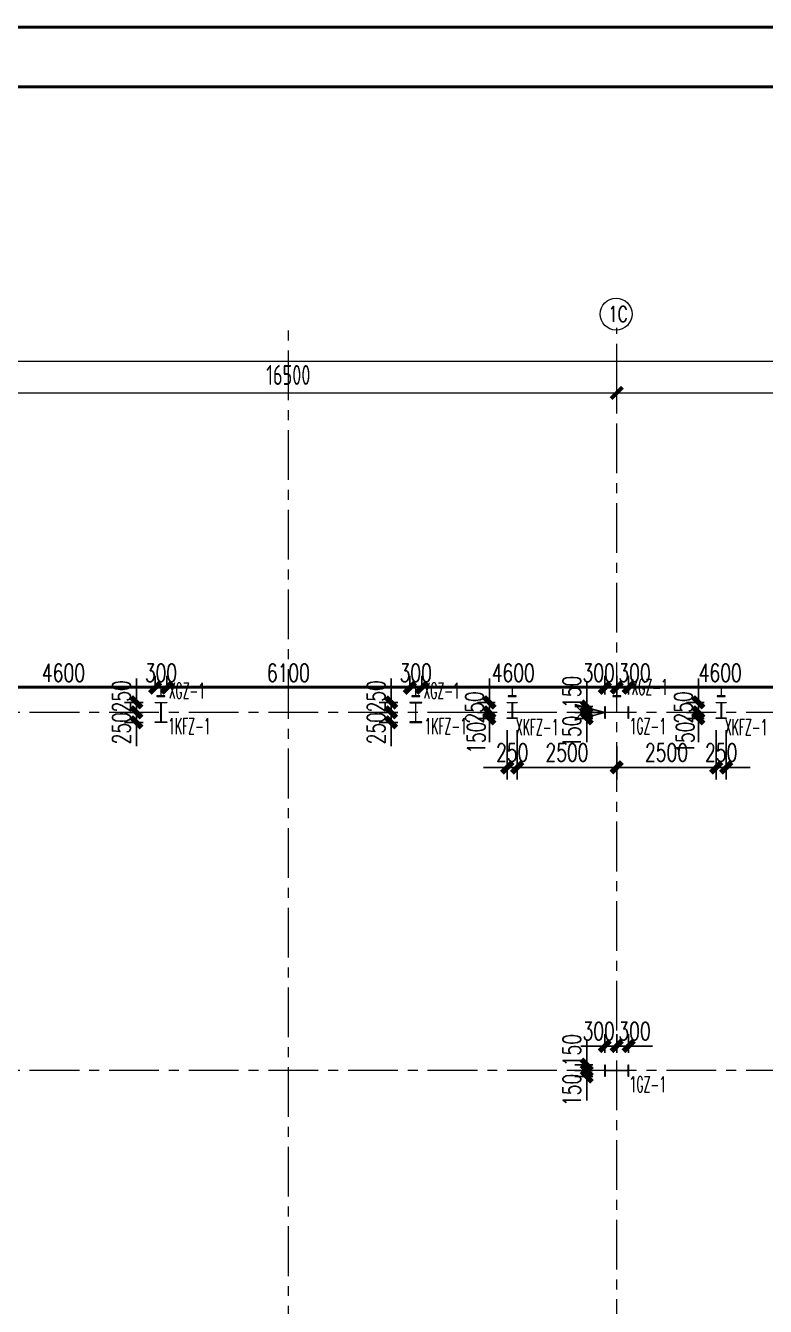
# Model space of a CAD drawing. Extents: x -1201378 to 2367219, y -619313 to 244905.
# Drawn here: x 169291 to 187877, y 212730 to 244905 of the extents above; entities that cross this region are included whole.
import ezdxf
from ezdxf.enums import TextEntityAlignment as Align

# ---------------------------------------------------------------- set-up
doc = ezdxf.new("R2010")
doc.units = 0
doc.header["$LTSCALE"] = 1000
doc.linetypes.add('CENTER', pattern=[2, 1.25, -0.25, 0.25, -0.25])
doc.linetypes.add('HIDDEN', pattern=[0.375, 0.25, -0.125])
doc.layers.get('0').update_dxf_attribs({"linetype": 'CONTINUOUS'})
doc.layers.get('Defpoints').update_dxf_attribs({"linetype": 'CONTINUOUS'})
for name, color, linetype in [('0-cxFrame', 155, 'CONTINUOUS'), ('S-CJGC', 5, 'CONTINUOUS'), ('S-DIMZ', 115, 'CONTINUOUS'), ('S-SGJ', 21, 'CONTINUOUS'), ('S-SHAPE2', 165, 'HIDDEN')]:
    doc.layers.add(name, color=color, linetype=linetype)
for name, color, linetype, lineweight in [('0-cxText', 131, 'CONTINUOUS', 25), ('S-axis', 111, 'CONTINUOUS', 0), ('S-col', 2, 'CONTINUOUS', 0), ('S-dote', 5, 'CENTER', 0)]:
    doc.layers.add(name, color=color, linetype=linetype, lineweight=lineweight)
doc.styles.add('_TCH_AXIS', font='COMPLEX', dxfattribs={"bigfont": 'GBCBIG'})
doc.styles.add('cx_tuming', font='simhei.ttf')
doc.styles.add('cx_tuqian1', font='')
doc.styles.add('SS1', font='tj-romans1.shx', dxfattribs={"width": 0.7, "bigfont": 'tj-hztxt1.shx'})
doc.styles.add('TSSD_Dimension', font='tssdeng.shx', dxfattribs={"width": 0.7, "bigfont": 'hztxt.shx'})
doc.styles.add('黑体', font='simhei.ttf', dxfattribs={"width": 0.8})
doc.styles.get('cx_tuqian1').set_extended_font_data('SimSun')
doc.dimstyles.new('S-150-ARCHI', dxfattribs={"dimscale": 150, "dimtxt": 3, "dimasz": 2, "dimexe": 2, "dimexo": 2, "dimgap": 1, "dimtad": 1, "dimdec": 0, "dimzin": 0, "dimdsep": 46, "dimtxsty": 'SS1', "dimblk1": 'TT', "dimblk2": 'TT', "dimsah": 1, "dimcen": 1, "dimclrd": 256, "dimclre": 256, "dimclrt": 256, "dimadec": 0, "dimazin": 0, "dimtfac": 1, "dimtdec": 0, "dimtix": 1, "dimtmove": 2, "dimatfit": 0, "dimldrblk": 'TT', "dimfxl": 2, "dimtolj": 1, "dimtzin": 0, "dimarcsym": 0})
doc.dimstyles.new('TSSD_200_200', dxfattribs={"dimtxt": 500, "dimasz": 200, "dimexe": 200, "dimexo": 500, "dimgap": 200, "dimtad": 1, "dimdec": 0, "dimzin": 0, "dimdsep": 46, "dimtxsty": 'TSSD_Dimension', "dimblk": 'ARCHTICK', "dimcen": 0, "dimdle": 200, "dimclrt": 7, "dimadec": 0, "dimazin": 0, "dimtfac": 1, "dimtdec": 0, "dimtix": 1, "dimtmove": 2, "dimatfit": 3, "dimfxl": 1, "dimtolj": 1, "dimtzin": 0, "dimarcsym": 0})

# ---------------------------------------------------------------- blocks, each defined once
blk = doc.blocks.new('TK22.A0 L(Dragon)')
at = {"layer": '0-cxFrame', "color": 7, "const_width": 0.5}
blk.add_lwpolyline([(0, 0), (-1486, 0), (-1486, 841), (0, 841)], close=True, dxfattribs=at)
at = {"layer": '0-cxFrame', "const_width": 0.5}
blk.add_lwpolyline([(-80, 10), (-1466, 10), (-1466, 831), (-80, 831)], close=True, dxfattribs=at)
at = {"style": '黑体', "flags": 4}
blk.add_attdef('图幅', text='', height=3.3, dxfattribs=at).set_placement((-40, 3), align=Align.RIGHT)
at = {"layer": '0-cxText', "flags": 4}
for tag, height, style, p in [('建设单位', 3.5, 'cx_tuming', (-45, 240)), ('项目名称', 3.5, 'cx_tuming', (-45, 210)), ('子项名称', 3.5, 'cx_tuming', (-45, 180)), ('工程编号', 3.3, 'cx_tuqian1', (-35, 165)), ('图名1', 3.5, 'cx_tuming', (-45, 87)), ('图名2', 3.5, 'cx_tuming', (-45, 79)), ('图名3', 3.5, 'cx_tuming', (-45, 71)), ('出图日期', 3.3, 'cx_tuqian1', (-39, 60)), ('专业', 3.3, 'cx_tuqian1', (-55, 52)), ('图号', 3.3, 'cx_tuqian1', (-55, 44)), ('版次', 3.3, 'cx_tuqian1', (-20, 44))]:
    blk.add_attdef(tag, text='', height=height, dxfattribs=dict(at, style=style)).set_placement(p, align=Align.MIDDLE)
at = {"layer": 'Defpoints', "color": 6, "flags": 4}
for tag, height, style, p in [('tufu', 3.3, '黑体', (-12, 12)), ('dwfname', 4, 'cx_tuqian1', (-80, 3))]:
    blk.add_attdef(tag, text='', height=height, dxfattribs=dict(at, style=style)).set_placement(p, align=Align.RIGHT)
blk = doc.blocks.new('_FZH')
at = {"layer": 'S-col'}
blk.add_lwpolyline([(-0.375, -0.188), (-0.375, 0.187), (-0.36, 0.187), (-0.36, 0.005), (0.36, 0.005), (0.36, 0.187), (0.375, 0.187), (0.375, -0.188), (0.36, -0.188), (0.36, -0.005), (-0.36, -0.005), (-0.36, -0.188)], close=True, dxfattribs=at)
blk = doc.blocks.new('w4234324')
at = {"layer": 'S-col', "xscale": 800.0000000000005, "yscale": 800.0000000000005, "zscale": 800.0000000000005}
for p in [(-160954, 831820), (-160954, 822820)]:
    blk.add_blockref('_FZH', p, dxfattribs=at)
blk = doc.blocks.new('_ArchTick')
at = {"color": 0, "linetype": 'ByBlock', "const_width": 0.5}
blk.add_lwpolyline([(-0.71, -0.71), (0.71, 0.71)], dxfattribs=at)
blk = doc.blocks.new('*D2999')
at = {"layer": 'Defpoints', "color": 0, "transparency": 16777216}
for p in [(-115858, 123054), (-132358, 122147), (-115858, 122147)]:
    blk.add_point(p, dxfattribs=at)
at = {"layer": 'S-axis', "color": 0, "lineweight": -2, "transparency": 16777216}
for p, q in [((-132358, 122647), (-132358, 123254)), ((-115858, 122647), (-115858, 123254)), ((-132558, 123054), (-115658, 123054))]:
    blk.add_line(p, q, dxfattribs=at)
at = {"layer": 'S-axis', "color": 0, "lineweight": -2, "transparency": 16777216, "xscale": 200, "yscale": 200, "zscale": 200, "rotation": 180}
blk.add_blockref('_ArchTick', (-132358, 123054), dxfattribs=at)
at = {"layer": 'S-axis', "color": 0, "lineweight": -2, "transparency": 16777216, "xscale": 200, "yscale": 200, "zscale": 200}
blk.add_blockref('_ArchTick', (-115858, 123054), dxfattribs=at)
at = {"layer": 'S-axis', "color": 7, "transparency": 16777216, "insert": (-124108, 123504), "char_height": 500, "attachment_point": 5, "style": 'TSSD_Dimension'}
blk.add_mtext('\\A1;16500', dxfattribs=at)
blk = doc.blocks.new('*D3000')
at = {"layer": 'Defpoints', "color": 0, "transparency": 16777216}
for p in [(-99358, 123054), (-115858, 122147), (-99358, 122147)]:
    blk.add_point(p, dxfattribs=at)
at = {"layer": 'S-axis', "color": 0, "lineweight": -2, "transparency": 16777216}
for p, q in [((-115858, 122647), (-115858, 123254)), ((-99358, 122647), (-99358, 123254)), ((-116058, 123054), (-99158, 123054))]:
    blk.add_line(p, q, dxfattribs=at)
at = {"layer": 'S-axis', "color": 0, "lineweight": -2, "transparency": 16777216, "xscale": 200, "yscale": 200, "zscale": 200, "rotation": 180}
blk.add_blockref('_ArchTick', (-115858, 123054), dxfattribs=at)
at = {"layer": 'S-axis', "color": 0, "lineweight": -2, "transparency": 16777216, "xscale": 200, "yscale": 200, "zscale": 200}
blk.add_blockref('_ArchTick', (-99358, 123054), dxfattribs=at)
at = {"layer": 'S-axis', "color": 7, "transparency": 16777216, "insert": (-107608, 123504), "char_height": 500, "attachment_point": 5, "style": 'TSSD_Dimension'}
blk.add_mtext('\\A1;16500', dxfattribs=at)
blk = doc.blocks.new('*D3019')
at = {"layer": 'Defpoints', "color": 0, "transparency": 16777216}
for p in [(-82958, 123854), (-209458, 122247), (-82958, 122247)]:
    blk.add_point(p, dxfattribs=at)
at = {"layer": 'S-axis', "color": 0, "lineweight": -2, "transparency": 16777216}
for p, q in [((-209458, 122747), (-209458, 124054)), ((-82958, 122747), (-82958, 124054)), ((-209658, 123854), (-82758, 123854))]:
    blk.add_line(p, q, dxfattribs=at)
at = {"layer": 'S-axis', "color": 0, "lineweight": -2, "transparency": 16777216, "xscale": 200, "yscale": 200, "zscale": 200, "rotation": 180}
blk.add_blockref('_ArchTick', (-209458, 123854), dxfattribs=at)
at = {"layer": 'S-axis', "color": 0, "lineweight": -2, "transparency": 16777216, "xscale": 200, "yscale": 200, "zscale": 200}
blk.add_blockref('_ArchTick', (-82958, 123854), dxfattribs=at)
at = {"layer": 'S-axis', "color": 7, "transparency": 16777216, "insert": (-146208, 124304), "char_height": 500, "attachment_point": 5, "style": 'TSSD_Dimension'}
blk.add_mtext('\\A1;126500', dxfattribs=at)
blk = doc.blocks.new('TT')
blk.add_line((-0.97, 0), (0.97, 0))
at = {"const_width": 0.45}
blk.add_lwpolyline([(-0.44, -0.44), (0.44, 0.44)], dxfattribs=at)
blk = doc.blocks.new('*D4831')
at = {"layer": 'Defpoints', "color": 0, "transparency": 16777216}
for p in [(183390, 218652), (183842, 218652), (183842, 218502)]:
    blk.add_point(p, dxfattribs=at)
at = {"layer": 'S-DIMZ', "lineweight": -2, "transparency": 16777216}
for p, q in [((183390, 218952), (183390, 219252)), ((183542, 218652), (183090, 218652)), ((183542, 218502), (183090, 218502)), ((183390, 218502), (183390, 218652)), ((183390, 218202), (183390, 217902))]:
    blk.add_line(p, q, dxfattribs=at)
at = {"layer": 'S-DIMZ', "lineweight": -2, "transparency": 16777216, "xscale": 300, "yscale": 300, "zscale": 300}
for p, rotation in [((183390, 218652), 270), ((183390, 218502), 90)]:
    blk.add_blockref('TT', p, dxfattribs=dict(at, rotation=rotation))
at = {"layer": 'S-DIMZ', "transparency": 16777216, "insert": (183015, 218168), "char_height": 450, "attachment_point": 5, "rotation": 90, "style": 'SS1'}
blk.add_mtext('\\A1;150', dxfattribs=at)
blk = doc.blocks.new('*D4832')
at = {"layer": 'Defpoints', "color": 0, "transparency": 16777216}
for p in [(183390, 218802), (183842, 218802), (183842, 218652)]:
    blk.add_point(p, dxfattribs=at)
at = {"layer": 'S-DIMZ', "lineweight": -2, "transparency": 16777216}
for p, q in [((183390, 219102), (183390, 219402)), ((183542, 218802), (183090, 218802)), ((183390, 218652), (183390, 218802)), ((183542, 218652), (183090, 218652)), ((183390, 218352), (183390, 218052))]:
    blk.add_line(p, q, dxfattribs=at)
at = {"layer": 'S-DIMZ', "lineweight": -2, "transparency": 16777216, "xscale": 300, "yscale": 300, "zscale": 300}
for p, rotation in [((183390, 218802), 270), ((183390, 218652), 90)]:
    blk.add_blockref('TT', p, dxfattribs=dict(at, rotation=rotation))
at = {"layer": 'S-DIMZ', "transparency": 16777216, "insert": (183015, 219167), "char_height": 450, "attachment_point": 5, "rotation": 90, "style": 'SS1'}
blk.add_mtext('\\A1;150', dxfattribs=at)
blk = doc.blocks.new('*D4833')
at = {"layer": 'Defpoints', "color": 0, "transparency": 16777216}
for p in [(184142, 219270), (183842, 218802), (184142, 218802)]:
    blk.add_point(p, dxfattribs=at)
at = {"layer": 'S-DIMZ', "lineweight": -2, "transparency": 16777216}
for p, q in [((183842, 219102), (183842, 219570)), ((184142, 219102), (184142, 219570)), ((183542, 219270), (183242, 219270)), ((183842, 219270), (184142, 219270)), ((184442, 219270), (184742, 219270))]:
    blk.add_line(p, q, dxfattribs=at)
at = {"layer": 'S-DIMZ', "lineweight": -2, "transparency": 16777216, "xscale": 300, "yscale": 300, "zscale": 300}
blk.add_blockref('TT', (183842, 219270), dxfattribs=at)
at = {"layer": 'S-DIMZ', "lineweight": -2, "transparency": 16777216, "xscale": 300, "yscale": 300, "zscale": 300, "rotation": 180}
blk.add_blockref('TT', (184142, 219270), dxfattribs=at)
at = {"layer": 'S-DIMZ', "transparency": 16777216, "insert": (183689, 219645), "char_height": 450, "attachment_point": 5, "style": 'SS1'}
blk.add_mtext('\\A1;300', dxfattribs=at)
blk = doc.blocks.new('*D4834')
at = {"layer": 'Defpoints', "color": 0, "transparency": 16777216}
for p in [(184442, 219270), (184142, 218802), (184442, 218802)]:
    blk.add_point(p, dxfattribs=at)
at = {"layer": 'S-DIMZ', "lineweight": -2, "transparency": 16777216}
for p, q in [((184142, 219102), (184142, 219570)), ((184442, 219102), (184442, 219570)), ((183842, 219270), (183542, 219270)), ((184142, 219270), (184442, 219270)), ((184742, 219270), (185042, 219270))]:
    blk.add_line(p, q, dxfattribs=at)
at = {"layer": 'S-DIMZ', "lineweight": -2, "transparency": 16777216, "xscale": 300, "yscale": 300, "zscale": 300}
blk.add_blockref('TT', (184142, 219270), dxfattribs=at)
at = {"layer": 'S-DIMZ', "lineweight": -2, "transparency": 16777216, "xscale": 300, "yscale": 300, "zscale": 300, "rotation": 180}
blk.add_blockref('TT', (184442, 219270), dxfattribs=at)
at = {"layer": 'S-DIMZ', "transparency": 16777216, "insert": (184589, 219645), "char_height": 450, "attachment_point": 5, "style": 'SS1'}
blk.add_mtext('\\A1;300', dxfattribs=at)
blk = doc.blocks.new('*D4838')
at = {"layer": 'Defpoints', "color": 0, "transparency": 16777216}
for p in [(183390, 227652), (183842, 227652), (183842, 227502)]:
    blk.add_point(p, dxfattribs=at)
at = {"layer": 'S-DIMZ', "lineweight": -2, "transparency": 16777216}
for p, q in [((183390, 227952), (183390, 228252)), ((183542, 227652), (183090, 227652)), ((183542, 227502), (183090, 227502)), ((183390, 227502), (183390, 227652)), ((183390, 227202), (183390, 226902))]:
    blk.add_line(p, q, dxfattribs=at)
at = {"layer": 'S-DIMZ', "lineweight": -2, "transparency": 16777216, "xscale": 300, "yscale": 300, "zscale": 300}
for p, rotation in [((183390, 227652), 270), ((183390, 227502), 90)]:
    blk.add_blockref('TT', p, dxfattribs=dict(at, rotation=rotation))
at = {"layer": 'S-DIMZ', "transparency": 16777216, "insert": (183015, 227168), "char_height": 450, "attachment_point": 5, "rotation": 90, "style": 'SS1'}
blk.add_mtext('\\A1;150', dxfattribs=at)
blk = doc.blocks.new('*D4835')
at = {"layer": 'Defpoints', "color": 0, "transparency": 16777216}
for p in [(183390, 227802), (183842, 227802), (183842, 227652)]:
    blk.add_point(p, dxfattribs=at)
at = {"layer": 'S-DIMZ', "lineweight": -2, "transparency": 16777216}
for p, q in [((183390, 228102), (183390, 228402)), ((183542, 227802), (183090, 227802)), ((183390, 227652), (183390, 227802)), ((183542, 227652), (183090, 227652)), ((183390, 227352), (183390, 227052))]:
    blk.add_line(p, q, dxfattribs=at)
at = {"layer": 'S-DIMZ', "lineweight": -2, "transparency": 16777216, "xscale": 300, "yscale": 300, "zscale": 300}
for p, rotation in [((183390, 227802), 270), ((183390, 227652), 90)]:
    blk.add_blockref('TT', p, dxfattribs=dict(at, rotation=rotation))
at = {"layer": 'S-DIMZ', "transparency": 16777216, "insert": (183015, 228167), "char_height": 450, "attachment_point": 5, "rotation": 90, "style": 'SS1'}
blk.add_mtext('\\A1;150', dxfattribs=at)
blk = doc.blocks.new('*D4836')
at = {"layer": 'Defpoints', "color": 0, "transparency": 16777216}
for p in [(184142, 228270), (183842, 227802), (184142, 227802)]:
    blk.add_point(p, dxfattribs=at)
at = {"layer": 'S-DIMZ', "lineweight": -2, "transparency": 16777216}
for p, q in [((183842, 228102), (183842, 228570)), ((184142, 228102), (184142, 228570)), ((183542, 228270), (183242, 228270)), ((183842, 228270), (184142, 228270)), ((184442, 228270), (184742, 228270))]:
    blk.add_line(p, q, dxfattribs=at)
at = {"layer": 'S-DIMZ', "lineweight": -2, "transparency": 16777216, "xscale": 300, "yscale": 300, "zscale": 300}
blk.add_blockref('TT', (183842, 228270), dxfattribs=at)
at = {"layer": 'S-DIMZ', "lineweight": -2, "transparency": 16777216, "xscale": 300, "yscale": 300, "zscale": 300, "rotation": 180}
blk.add_blockref('TT', (184142, 228270), dxfattribs=at)
at = {"layer": 'S-DIMZ', "transparency": 16777216, "insert": (183689, 228645), "char_height": 450, "attachment_point": 5, "style": 'SS1'}
blk.add_mtext('\\A1;300', dxfattribs=at)
blk = doc.blocks.new('*D4837')
at = {"layer": 'Defpoints', "color": 0, "transparency": 16777216}
for p in [(184442, 228270), (184142, 227802), (184442, 227802)]:
    blk.add_point(p, dxfattribs=at)
at = {"layer": 'S-DIMZ', "lineweight": -2, "transparency": 16777216}
for p, q in [((184142, 228102), (184142, 228570)), ((184442, 228102), (184442, 228570)), ((183842, 228270), (183542, 228270)), ((184142, 228270), (184442, 228270)), ((184742, 228270), (185042, 228270))]:
    blk.add_line(p, q, dxfattribs=at)
at = {"layer": 'S-DIMZ', "lineweight": -2, "transparency": 16777216, "xscale": 300, "yscale": 300, "zscale": 300}
blk.add_blockref('TT', (184142, 228270), dxfattribs=at)
at = {"layer": 'S-DIMZ', "lineweight": -2, "transparency": 16777216, "xscale": 300, "yscale": 300, "zscale": 300, "rotation": 180}
blk.add_blockref('TT', (184442, 228270), dxfattribs=at)
at = {"layer": 'S-DIMZ', "transparency": 16777216, "insert": (184589, 228645), "char_height": 450, "attachment_point": 5, "style": 'SS1'}
blk.add_mtext('\\A1;300', dxfattribs=at)
blk = doc.blocks.new('*D5188')
at = {"layer": 'Defpoints', "color": 0, "transparency": 16777216}
for p in [(189042, 228270), (184442, 227802), (189042, 227902)]:
    blk.add_point(p, dxfattribs=at)
at = {"layer": 'S-DIMZ', "lineweight": -2, "transparency": 16777216}
for p, q in [((184442, 228102), (184442, 228570)), ((189042, 228202), (189042, 228570)), ((184742, 228270), (188742, 228270))]:
    blk.add_line(p, q, dxfattribs=at)
at = {"layer": 'S-DIMZ', "lineweight": -2, "transparency": 16777216, "xscale": 300, "yscale": 300, "zscale": 300, "rotation": 180}
blk.add_blockref('TT', (184442, 228270), dxfattribs=at)
at = {"layer": 'S-DIMZ', "lineweight": -2, "transparency": 16777216, "xscale": 300, "yscale": 300, "zscale": 300}
blk.add_blockref('TT', (189042, 228270), dxfattribs=at)
at = {"layer": 'S-DIMZ', "transparency": 16777216, "insert": (186742, 228645), "char_height": 450, "attachment_point": 5, "style": 'SS1'}
blk.add_mtext('\\A1;4600', dxfattribs=at)
blk = doc.blocks.new('*D5191')
at = {"layer": 'Defpoints', "color": 0, "transparency": 16777216}
for p in [(172542, 227902), (172073, 227652), (172542, 227652)]:
    blk.add_point(p, dxfattribs=at)
at = {"layer": 'S-DIMZ', "lineweight": -2, "transparency": 16777216}
for p, q in [((172073, 228202), (172073, 228502)), ((172242, 227902), (171773, 227902)), ((172073, 227902), (172073, 227652)), ((172242, 227652), (171773, 227652)), ((172073, 227352), (172073, 227052))]:
    blk.add_line(p, q, dxfattribs=at)
at = {"layer": 'S-DIMZ', "lineweight": -2, "transparency": 16777216, "xscale": 300, "yscale": 300, "zscale": 300}
for p, rotation in [((172073, 227902), 270), ((172073, 227652), 90)]:
    blk.add_blockref('TT', p, dxfattribs=dict(at, rotation=rotation))
at = {"layer": 'S-DIMZ', "transparency": 16777216, "insert": (171698, 228055), "char_height": 450, "attachment_point": 5, "rotation": 90, "style": 'SS1'}
blk.add_mtext('\\A1;250', dxfattribs=at)
blk = doc.blocks.new('*D5192')
at = {"layer": 'Defpoints', "color": 0, "transparency": 16777216}
for p in [(172542, 227652), (172073, 227402), (172542, 227402)]:
    blk.add_point(p, dxfattribs=at)
at = {"layer": 'S-DIMZ', "lineweight": -2, "transparency": 16777216}
for p, q in [((172073, 227952), (172073, 228252)), ((172242, 227652), (171773, 227652)), ((172073, 227652), (172073, 227402)), ((172242, 227402), (171773, 227402)), ((172073, 227102), (172073, 226802))]:
    blk.add_line(p, q, dxfattribs=at)
at = {"layer": 'S-DIMZ', "lineweight": -2, "transparency": 16777216, "xscale": 300, "yscale": 300, "zscale": 300}
for p, rotation in [((172073, 227652), 270), ((172073, 227402), 90)]:
    blk.add_blockref('TT', p, dxfattribs=dict(at, rotation=rotation))
at = {"layer": 'S-DIMZ', "transparency": 16777216, "insert": (171698, 227254), "char_height": 450, "attachment_point": 5, "rotation": 90, "style": 'SS1'}
blk.add_mtext('\\A1;250', dxfattribs=at)
blk = doc.blocks.new('*D5193')
at = {"layer": 'Defpoints', "color": 0, "transparency": 16777216}
for p in [(172842, 228270), (172542, 227902), (172842, 227902)]:
    blk.add_point(p, dxfattribs=at)
at = {"layer": 'S-DIMZ', "lineweight": -2, "transparency": 16777216}
for p, q in [((172542, 228202), (172542, 228570)), ((172842, 228202), (172842, 228570)), ((172242, 228270), (171942, 228270)), ((172542, 228270), (172842, 228270)), ((173142, 228270), (173442, 228270))]:
    blk.add_line(p, q, dxfattribs=at)
at = {"layer": 'S-DIMZ', "lineweight": -2, "transparency": 16777216, "xscale": 300, "yscale": 300, "zscale": 300}
blk.add_blockref('TT', (172542, 228270), dxfattribs=at)
at = {"layer": 'S-DIMZ', "lineweight": -2, "transparency": 16777216, "xscale": 300, "yscale": 300, "zscale": 300, "rotation": 180}
blk.add_blockref('TT', (172842, 228270), dxfattribs=at)
at = {"layer": 'S-DIMZ', "transparency": 16777216, "insert": (172692, 228645), "char_height": 450, "attachment_point": 5, "style": 'SS1'}
blk.add_mtext('\\A1;300', dxfattribs=at)
blk = doc.blocks.new('*D5194')
at = {"layer": 'Defpoints', "color": 0, "transparency": 16777216}
for p in [(178942, 227902), (178473, 227652), (178942, 227652)]:
    blk.add_point(p, dxfattribs=at)
at = {"layer": 'S-DIMZ', "lineweight": -2, "transparency": 16777216}
for p, q in [((178473, 228202), (178473, 228502)), ((178642, 227902), (178173, 227902)), ((178473, 227902), (178473, 227652)), ((178642, 227652), (178173, 227652)), ((178473, 227352), (178473, 227052))]:
    blk.add_line(p, q, dxfattribs=at)
at = {"layer": 'S-DIMZ', "lineweight": -2, "transparency": 16777216, "xscale": 300, "yscale": 300, "zscale": 300}
for p, rotation in [((178473, 227902), 270), ((178473, 227652), 90)]:
    blk.add_blockref('TT', p, dxfattribs=dict(at, rotation=rotation))
at = {"layer": 'S-DIMZ', "transparency": 16777216, "insert": (178098, 228055), "char_height": 450, "attachment_point": 5, "rotation": 90, "style": 'SS1'}
blk.add_mtext('\\A1;250', dxfattribs=at)
blk = doc.blocks.new('*D5195')
at = {"layer": 'Defpoints', "color": 0, "transparency": 16777216}
for p in [(178942, 227652), (178473, 227402), (178942, 227402)]:
    blk.add_point(p, dxfattribs=at)
at = {"layer": 'S-DIMZ', "lineweight": -2, "transparency": 16777216}
for p, q in [((178473, 227952), (178473, 228252)), ((178642, 227652), (178173, 227652)), ((178473, 227652), (178473, 227402)), ((178642, 227402), (178173, 227402)), ((178473, 227102), (178473, 226802))]:
    blk.add_line(p, q, dxfattribs=at)
at = {"layer": 'S-DIMZ', "lineweight": -2, "transparency": 16777216, "xscale": 300, "yscale": 300, "zscale": 300}
for p, rotation in [((178473, 227652), 270), ((178473, 227402), 90)]:
    blk.add_blockref('TT', p, dxfattribs=dict(at, rotation=rotation))
at = {"layer": 'S-DIMZ', "transparency": 16777216, "insert": (178098, 227254), "char_height": 450, "attachment_point": 5, "rotation": 90, "style": 'SS1'}
blk.add_mtext('\\A1;250', dxfattribs=at)
blk = doc.blocks.new('*D5196')
at = {"layer": 'Defpoints', "color": 0, "transparency": 16777216}
for p in [(179242, 228270), (178942, 227902), (179242, 227902)]:
    blk.add_point(p, dxfattribs=at)
at = {"layer": 'S-DIMZ', "lineweight": -2, "transparency": 16777216}
for p, q in [((178942, 228202), (178942, 228570)), ((179242, 228202), (179242, 228570)), ((178642, 228270), (178342, 228270)), ((178942, 228270), (179242, 228270)), ((179542, 228270), (179842, 228270))]:
    blk.add_line(p, q, dxfattribs=at)
at = {"layer": 'S-DIMZ', "lineweight": -2, "transparency": 16777216, "xscale": 300, "yscale": 300, "zscale": 300}
blk.add_blockref('TT', (178942, 228270), dxfattribs=at)
at = {"layer": 'S-DIMZ', "lineweight": -2, "transparency": 16777216, "xscale": 300, "yscale": 300, "zscale": 300, "rotation": 180}
blk.add_blockref('TT', (179242, 228270), dxfattribs=at)
at = {"layer": 'S-DIMZ', "transparency": 16777216, "insert": (179092, 228645), "char_height": 450, "attachment_point": 5, "style": 'SS1'}
blk.add_mtext('\\A1;300', dxfattribs=at)
blk = doc.blocks.new('*D5197')
at = {"layer": 'Defpoints', "color": 0, "transparency": 16777216}
for p in [(172542, 228270), (167942, 227802), (172542, 227902)]:
    blk.add_point(p, dxfattribs=at)
at = {"layer": 'S-DIMZ', "lineweight": -2, "transparency": 16777216}
for p, q in [((167942, 228102), (167942, 228570)), ((172542, 228202), (172542, 228570)), ((168242, 228270), (172242, 228270))]:
    blk.add_line(p, q, dxfattribs=at)
at = {"layer": 'S-DIMZ', "lineweight": -2, "transparency": 16777216, "xscale": 300, "yscale": 300, "zscale": 300, "rotation": 180}
blk.add_blockref('TT', (167942, 228270), dxfattribs=at)
at = {"layer": 'S-DIMZ', "lineweight": -2, "transparency": 16777216, "xscale": 300, "yscale": 300, "zscale": 300}
blk.add_blockref('TT', (172542, 228270), dxfattribs=at)
at = {"layer": 'S-DIMZ', "transparency": 16777216, "insert": (170242, 228645), "char_height": 450, "attachment_point": 5, "style": 'SS1'}
blk.add_mtext('\\A1;4600', dxfattribs=at)
blk = doc.blocks.new('*D5198')
at = {"layer": 'Defpoints', "color": 0, "transparency": 16777216}
for p in [(172842, 228270), (172842, 227902), (178942, 227902)]:
    blk.add_point(p, dxfattribs=at)
at = {"layer": 'S-DIMZ', "lineweight": -2, "transparency": 16777216}
for p, q in [((172842, 228202), (172842, 228570)), ((178942, 228202), (178942, 228570)), ((178642, 228270), (173142, 228270))]:
    blk.add_line(p, q, dxfattribs=at)
at = {"layer": 'S-DIMZ', "lineweight": -2, "transparency": 16777216, "xscale": 300, "yscale": 300, "zscale": 300, "rotation": 180}
blk.add_blockref('TT', (172842, 228270), dxfattribs=at)
at = {"layer": 'S-DIMZ', "lineweight": -2, "transparency": 16777216, "xscale": 300, "yscale": 300, "zscale": 300}
blk.add_blockref('TT', (178942, 228270), dxfattribs=at)
at = {"layer": 'S-DIMZ', "transparency": 16777216, "insert": (175892, 228645), "char_height": 450, "attachment_point": 5, "style": 'SS1'}
blk.add_mtext('\\A1;6100', dxfattribs=at)
blk = doc.blocks.new('*D5199')
at = {"layer": 'Defpoints', "color": 0, "transparency": 16777216}
for p in [(179242, 228270), (179242, 227902), (183842, 227802)]:
    blk.add_point(p, dxfattribs=at)
at = {"layer": 'S-DIMZ', "lineweight": -2, "transparency": 16777216}
for p, q in [((179242, 228202), (179242, 228570)), ((183842, 228102), (183842, 228570)), ((183542, 228270), (179542, 228270))]:
    blk.add_line(p, q, dxfattribs=at)
at = {"layer": 'S-DIMZ', "lineweight": -2, "transparency": 16777216, "xscale": 300, "yscale": 300, "zscale": 300, "rotation": 180}
blk.add_blockref('TT', (179242, 228270), dxfattribs=at)
at = {"layer": 'S-DIMZ', "lineweight": -2, "transparency": 16777216, "xscale": 300, "yscale": 300, "zscale": 300}
blk.add_blockref('TT', (183842, 228270), dxfattribs=at)
at = {"layer": 'S-DIMZ', "transparency": 16777216, "insert": (181542, 228645), "char_height": 450, "attachment_point": 5, "style": 'SS1'}
blk.add_mtext('\\A1;4600', dxfattribs=at)
blk = doc.blocks.new('S-CJGC')
at = {"layer": 'S-CJGC'}
for p, q in [((-131, -119), (0, 381)), ((131, -119), (0, 381)), ((0, 381), (0, 0)), ((0, 0), (-131, -119)), ((0, 0), (131, -119))]:
    blk.add_line(p, q, dxfattribs=at)
blk.add_solid([(131, -119), (0, 0), (0, 381)], dxfattribs=at)
blk = doc.blocks.new('*D6812')
at = {"layer": 'Defpoints', "color": 0, "transparency": 16777216}
for p in [(181391, 227902), (180943, 227652), (181391, 227652)]:
    blk.add_point(p, dxfattribs=at)
at = {"layer": 'S-DIMZ', "lineweight": -2, "transparency": 16777216}
for p, q in [((180943, 228202), (180943, 228502)), ((181091, 227902), (180643, 227902)), ((180943, 227902), (180943, 227652)), ((181091, 227652), (180643, 227652)), ((180943, 227352), (180943, 227052))]:
    blk.add_line(p, q, dxfattribs=at)
at = {"layer": 'S-DIMZ', "lineweight": -2, "transparency": 16777216, "xscale": 300, "yscale": 300, "zscale": 300}
for p, rotation in [((180943, 227902), 270), ((180943, 227652), 90)]:
    blk.add_blockref('TT', p, dxfattribs=dict(at, rotation=rotation))
at = {"layer": 'S-DIMZ', "transparency": 16777216, "insert": (180568, 227777), "char_height": 450, "attachment_point": 5, "rotation": 90, "style": 'SS1'}
blk.add_mtext('\\A1;250', dxfattribs=at)
blk = doc.blocks.new('*D6813')
at = {"layer": 'Defpoints', "color": 0, "transparency": 16777216}
for p in [(180943, 227502), (181391, 227652), (181391, 227502)]:
    blk.add_point(p, dxfattribs=at)
at = {"layer": 'S-DIMZ', "lineweight": -2, "transparency": 16777216}
for p, q in [((180943, 227952), (180943, 228252)), ((181091, 227652), (180643, 227652)), ((181091, 227502), (180643, 227502)), ((180943, 227652), (180943, 227502)), ((180943, 227202), (180943, 226902))]:
    blk.add_line(p, q, dxfattribs=at)
at = {"layer": 'S-DIMZ', "lineweight": -2, "transparency": 16777216, "xscale": 300, "yscale": 300, "zscale": 300}
for p, rotation in [((180943, 227652), 270), ((180943, 227502), 90)]:
    blk.add_blockref('TT', p, dxfattribs=dict(at, rotation=rotation))
at = {"layer": 'S-DIMZ', "transparency": 16777216, "insert": (180613, 227015), "char_height": 450, "attachment_point": 5, "rotation": 90, "style": 'SS1'}
blk.add_mtext('\\A1;150', dxfattribs=at)
blk = doc.blocks.new('*D6814')
at = {"layer": 'Defpoints', "color": 0, "transparency": 16777216}
for p in [(181391, 227502), (181641, 227502), (181641, 226270)]:
    blk.add_point(p, dxfattribs=at)
at = {"layer": 'S-DIMZ', "lineweight": -2, "transparency": 16777216}
for p, q in [((181391, 227202), (181391, 225970)), ((181641, 227202), (181641, 225970)), ((181091, 226270), (180791, 226270)), ((181391, 226270), (181641, 226270)), ((181941, 226270), (182241, 226270))]:
    blk.add_line(p, q, dxfattribs=at)
at = {"layer": 'S-DIMZ', "lineweight": -2, "transparency": 16777216, "xscale": 300, "yscale": 300, "zscale": 300}
blk.add_blockref('TT', (181391, 226270), dxfattribs=at)
at = {"layer": 'S-DIMZ', "lineweight": -2, "transparency": 16777216, "xscale": 300, "yscale": 300, "zscale": 300, "rotation": 180}
blk.add_blockref('TT', (181641, 226270), dxfattribs=at)
at = {"layer": 'S-DIMZ', "transparency": 16777216, "insert": (181516, 226645), "char_height": 450, "attachment_point": 5, "style": 'SS1'}
blk.add_mtext('\\A1;250', dxfattribs=at)
blk = doc.blocks.new('*D6815')
at = {"layer": 'Defpoints', "color": 0, "transparency": 16777216}
for p in [(181641, 227502), (184142, 227102), (184142, 226270)]:
    blk.add_point(p, dxfattribs=at)
at = {"layer": 'S-DIMZ', "lineweight": -2, "transparency": 16777216}
for p, q in [((181641, 227202), (181641, 225970)), ((184142, 226802), (184142, 225970)), ((181941, 226270), (183842, 226270))]:
    blk.add_line(p, q, dxfattribs=at)
at = {"layer": 'S-DIMZ', "lineweight": -2, "transparency": 16777216, "xscale": 300, "yscale": 300, "zscale": 300, "rotation": 180}
blk.add_blockref('TT', (181641, 226270), dxfattribs=at)
at = {"layer": 'S-DIMZ', "lineweight": -2, "transparency": 16777216, "xscale": 300, "yscale": 300, "zscale": 300}
blk.add_blockref('TT', (184142, 226270), dxfattribs=at)
at = {"layer": 'S-DIMZ', "transparency": 16777216, "insert": (182892, 226645), "char_height": 450, "attachment_point": 5, "style": 'SS1'}
blk.add_mtext('\\A1;2500', dxfattribs=at)
blk = doc.blocks.new('*D6816')
at = {"layer": 'Defpoints', "color": 0, "transparency": 16777216}
for p in [(186641, 227902), (186193, 227652), (186641, 227652)]:
    blk.add_point(p, dxfattribs=at)
at = {"layer": 'S-DIMZ', "lineweight": -2, "transparency": 16777216}
for p, q in [((186193, 228202), (186193, 228502)), ((186341, 227902), (185893, 227902)), ((186193, 227902), (186193, 227652)), ((186341, 227652), (185893, 227652)), ((186193, 227352), (186193, 227052))]:
    blk.add_line(p, q, dxfattribs=at)
at = {"layer": 'S-DIMZ', "lineweight": -2, "transparency": 16777216, "xscale": 300, "yscale": 300, "zscale": 300}
for p, rotation in [((186193, 227902), 270), ((186193, 227652), 90)]:
    blk.add_blockref('TT', p, dxfattribs=dict(at, rotation=rotation))
at = {"layer": 'S-DIMZ', "transparency": 16777216, "insert": (185818, 227777), "char_height": 450, "attachment_point": 5, "rotation": 90, "style": 'SS1'}
blk.add_mtext('\\A1;250', dxfattribs=at)
blk = doc.blocks.new('*D6817')
at = {"layer": 'Defpoints', "color": 0, "transparency": 16777216}
for p in [(186193, 227502), (186641, 227652), (186641, 227502)]:
    blk.add_point(p, dxfattribs=at)
at = {"layer": 'S-DIMZ', "lineweight": -2, "transparency": 16777216}
for p, q in [((186193, 227952), (186193, 228252)), ((186341, 227652), (185893, 227652)), ((186341, 227502), (185893, 227502)), ((186193, 227652), (186193, 227502)), ((186193, 227202), (186193, 226902))]:
    blk.add_line(p, q, dxfattribs=at)
at = {"layer": 'S-DIMZ', "lineweight": -2, "transparency": 16777216, "xscale": 300, "yscale": 300, "zscale": 300}
for p, rotation in [((186193, 227652), 270), ((186193, 227502), 90)]:
    blk.add_blockref('TT', p, dxfattribs=dict(at, rotation=rotation))
at = {"layer": 'S-DIMZ', "transparency": 16777216, "insert": (185863, 227015), "char_height": 450, "attachment_point": 5, "rotation": 90, "style": 'SS1'}
blk.add_mtext('\\A1;150', dxfattribs=at)
blk = doc.blocks.new('*D6818')
at = {"layer": 'Defpoints', "color": 0, "transparency": 16777216}
for p in [(186641, 227502), (186891, 227502), (186891, 226270)]:
    blk.add_point(p, dxfattribs=at)
at = {"layer": 'S-DIMZ', "lineweight": -2, "transparency": 16777216}
for p, q in [((186641, 227202), (186641, 225970)), ((186891, 227202), (186891, 225970)), ((186341, 226270), (186041, 226270)), ((186641, 226270), (186891, 226270)), ((187191, 226270), (187491, 226270))]:
    blk.add_line(p, q, dxfattribs=at)
at = {"layer": 'S-DIMZ', "lineweight": -2, "transparency": 16777216, "xscale": 300, "yscale": 300, "zscale": 300}
blk.add_blockref('TT', (186641, 226270), dxfattribs=at)
at = {"layer": 'S-DIMZ', "lineweight": -2, "transparency": 16777216, "xscale": 300, "yscale": 300, "zscale": 300, "rotation": 180}
blk.add_blockref('TT', (186891, 226270), dxfattribs=at)
at = {"layer": 'S-DIMZ', "transparency": 16777216, "insert": (186766, 226645), "char_height": 450, "attachment_point": 5, "style": 'SS1'}
blk.add_mtext('\\A1;250', dxfattribs=at)
blk = doc.blocks.new('*D6819')
at = {"layer": 'Defpoints', "color": 0, "transparency": 16777216}
for p in [(184142, 227102), (186641, 227102), (186641, 226270)]:
    blk.add_point(p, dxfattribs=at)
at = {"layer": 'S-DIMZ', "lineweight": -2, "transparency": 16777216}
for p, q in [((184142, 226802), (184142, 225970)), ((186641, 226802), (186641, 225970)), ((184442, 226270), (186341, 226270))]:
    blk.add_line(p, q, dxfattribs=at)
at = {"layer": 'S-DIMZ', "lineweight": -2, "transparency": 16777216, "xscale": 300, "yscale": 300, "zscale": 300, "rotation": 180}
blk.add_blockref('TT', (184142, 226270), dxfattribs=at)
at = {"layer": 'S-DIMZ', "lineweight": -2, "transparency": 16777216, "xscale": 300, "yscale": 300, "zscale": 300}
blk.add_blockref('TT', (186641, 226270), dxfattribs=at)
at = {"layer": 'S-DIMZ', "transparency": 16777216, "insert": (185392, 226645), "char_height": 450, "attachment_point": 5, "style": 'SS1'}
blk.add_mtext('\\A1;2500', dxfattribs=at)
blk = doc.blocks.new('1#轴网')
at = {"layer": 'S-axis'}
blk.add_circle((-115873.4, 125033.1), 400, dxfattribs=at)
at = {"layer": 'S-dote'}
for p, q in [((-124108.5, 18867), (-124108.5, 124689.3)), ((-115858.5, 19033.1), (-115858.5, 124689.3)), ((-99358.5, 115027), (-216950.7, 115027)), ((-99358.5, 106027), (-216950.7, 106027))]:
    blk.add_line(p, q, dxfattribs=at)
at = {"layer": 'S-axis', "style": '_TCH_AXIS', "width": 0.705882}
blk.add_text('1C', height=394.32, dxfattribs=at).set_placement((-116072.2, 124836))
at = {"layer": 'S-axis'}
for p1, p2, distance, picture, middle in [((-209458.5, 122247), (-82958.5, 122247), 1606.7, '*D3019', (-146208.5, 124303.7)), ((-132358.5, 122147), (-115858.5, 122147), 906.7, '*D2999', (-124108.5, 123503.7)), ((-115858.5, 122147), (-99358.5, 122147), 906.7, '*D3000', (-107608.5, 123503.7))]:
    dim = blk.add_aligned_dim(p1=p1, p2=p2, distance=distance, dimstyle='TSSD_200_200', dxfattribs=at)
    dim.commit()
    dim.dimension.update_dxf_attribs({"geometry": picture, "text_midpoint": middle})

msp = doc.modelspace()

# ---------------------------------------------------------------- linework, layer by layer
at = {"layer": 'S-col'}
for points in [[(172791.5, 228301.8), (172591.5, 228301.8), (172591.5, 228289.8), (172687.5, 228289.8), (172687.5, 228063.8), (172591.5, 228063.8), (172591.5, 228051.8), (172791.5, 228051.8), (172791.5, 228063.8), (172695.5, 228063.8), (172695.5, 228289.8), (172791.5, 228289.8)], [(179191.5, 228301.8), (178991.5, 228301.8), (178991.5, 228289.8), (179087.5, 228289.8), (179087.5, 228063.8), (178991.5, 228063.8), (178991.5, 228051.8), (179191.5, 228051.8), (179191.5, 228063.8), (179095.5, 228063.8), (179095.5, 228289.8), (179191.5, 228289.8)], [(184241.5, 228301.8), (184041.5, 228301.8), (184041.5, 228289.8), (184137.5, 228289.8), (184137.5, 228063.8), (184041.5, 228063.8), (184041.5, 228051.8), (184241.5, 228051.8), (184241.5, 228063.8), (184145.5, 228063.8), (184145.5, 228289.8), (184241.5, 228289.8)], [(172841.5, 227401.8), (172541.5, 227401.8), (172541.5, 227413.8), (172687.5, 227413.8), (172687.5, 227889.8), (172541.5, 227889.8), (172541.5, 227901.8), (172841.5, 227901.8), (172841.5, 227889.8), (172695.5, 227889.8), (172695.5, 227413.8), (172841.5, 227413.8)], [(178941.5, 227401.8), (179241.5, 227401.8), (179241.5, 227413.8), (179095.5, 227413.8), (179095.5, 227889.8), (179241.5, 227889.8), (179241.5, 227901.8), (178941.5, 227901.8), (178941.5, 227889.8), (179087.5, 227889.8), (179087.5, 227413.8), (178941.5, 227413.8)]]:
    msp.add_lwpolyline(points, close=True, dxfattribs=at)
at = {"layer": 'S-col', "color": 3}
for points in [[(181416.5, 228051.8), (181616.5, 228051.8), (181616.5, 228063.8), (181520.5, 228063.8), (181520.5, 228289.8), (181616.5, 228289.8), (181616.5, 228301.8), (181416.5, 228301.8), (181416.5, 228289.8), (181512.5, 228289.8), (181512.5, 228063.8), (181416.5, 228063.8)], [(186666.5, 228051.8), (186866.5, 228051.8), (186866.5, 228063.8), (186770.5, 228063.8), (186770.5, 228289.8), (186866.5, 228289.8), (186866.5, 228301.8), (186666.5, 228301.8), (186666.5, 228289.8), (186762.5, 228289.8), (186762.5, 228063.8), (186666.5, 228063.8)]]:
    msp.add_lwpolyline(points, close=True, dxfattribs=at)
at = {"layer": 'S-col', "color": 1}
for points in [[(181391.5, 227889.8), (181391.5, 227901.8), (181641.5, 227901.8), (181641.5, 227889.8), (181520.5, 227889.8), (181520.5, 227513.8), (181641.5, 227513.8), (181641.5, 227501.8), (181391.5, 227501.8), (181391.5, 227513.8), (181512.5, 227513.8), (181512.5, 227889.8)], [(186641.5, 227889.8), (186641.5, 227901.8), (186891.5, 227901.8), (186891.5, 227889.8), (186770.5, 227889.8), (186770.5, 227513.8), (186891.5, 227513.8), (186891.5, 227501.8), (186641.5, 227501.8), (186641.5, 227513.8), (186762.5, 227513.8), (186762.5, 227889.8)]]:
    msp.add_lwpolyline(points, close=True, dxfattribs=at)
at = {"layer": 'S-SHAPE2', "ltscale": 2, "const_width": 50}
msp.add_lwpolyline([(201041.5, 137001.8), (90591.5, 137001.8), (90591.5, 156136.3), (114006.5, 228301.8), (201041.5, 228301.8)], dxfattribs=at)

# ---------------------------------------------------------------- block references
at = {"layer": '0-cxFrame', "xscale": 150, "yscale": 150, "zscale": 150}
msp.add_blockref('TK22.A0 L(Dragon)', (267181.8, 118717.3), dxfattribs=at)
at = {"layer": 'S-axis'}
msp.add_blockref('1#轴网', (300000, 112624.8), dxfattribs=at)
at = {"layer": 'S-CJGC', "xscale": -1.5, "yscale": 1.5, "zscale": 1.5, "rotation": 270}
msp.add_blockref('S-CJGC', (183269.8, 227651.8), dxfattribs=at)
at = {"layer": 'S-col'}
msp.add_blockref('w4234324', (345095.7, -604168.2), dxfattribs=at)

# ---------------------------------------------------------------- texts
at = {"layer": 'S-SGJ', "style": 'SS1', "width": 0.5}
for s, p in [('XGZ-1', (184510.3, 228290.2)), ('XGZ-1', (172884.7, 228197.5)), ('XGZ-1', (179284.7, 228197.5)), ('1KFZ-1', (172869.1, 227308.2)), ('1KFZ-1', (179309.7, 227308.2)), ('XKFZ-1', (181607.1, 227282)), ('1GZ-1', (184465.5, 227308.2)), ('XKFZ-1', (186857.1, 227282)), ('1GZ-1', (184465.5, 218308.2))]:
    msp.add_text(s, height=400, dxfattribs=at).set_placement(p, align=Align.MIDDLE_LEFT)

# ---------------------------------------------------------------- dimensions: what is measured, and where the dimension line sits
at = {"layer": 'S-DIMZ'}
for base, p1, p2, picture, middle in [((172541.5, 228270), (167941.5, 227801.8), (172541.5, 227901.8), '*D5197', (170241.5, 228645)), ((172841.5, 228270), (172541.5, 227901.8), (172841.5, 227901.8), '*D5193', (172691.5, 228645)), ((179241.5, 228270), (178941.5, 227901.8), (179241.5, 227901.8), '*D5196', (179091.5, 228645)), ((189041.5, 228270), (184441.5, 227801.8), (189041.5, 227901.8), '*D5188', (186741.5, 228645)), ((181641.5, 226269.7), (181391.5, 227501.8), (181641.5, 227501.8), '*D6814', (181516.5, 226644.7)), ((184141.5, 226269.7), (181641.5, 227501.8), (184141.5, 227101.8), '*D6815', (182891.5, 226644.7)), ((186891.5, 226269.7), (186641.5, 227501.8), (186891.5, 227501.8), '*D6818', (186766.5, 226644.7)), ((186641.5, 226269.7), (184141.5, 227101.8), (186641.5, 227101.8), '*D6819', (185391.5, 226644.7))]:
    dim = msp.add_linear_dim(base=base, p1=p1, p2=p2, dimstyle='S-150-ARCHI', dxfattribs=at)
    dim.commit()
    dim.dimension.update_dxf_attribs({"geometry": picture, "text_midpoint": middle})
for base, p1, p2, angle, picture, middle in [((172841.5, 228270), (178941.5, 227901.8), (172841.5, 227901.8), 180, '*D5198', (175891.5, 228645)), ((179241.5, 228270), (183841.5, 227801.8), (179241.5, 227901.8), 180, '*D5199', (181541.5, 228645)), ((180943.3, 227651.8), (181391.5, 227901.8), (181391.5, 227651.8), 90, '*D6812', (180568.3, 227776.8)), ((186193.3, 227651.8), (186641.5, 227901.8), (186641.5, 227651.8), 90, '*D6816', (185818.3, 227776.8))]:
    dim = msp.add_linear_dim(base=base, p1=p1, p2=p2, angle=angle, dimstyle='S-150-ARCHI', dxfattribs=at)
    dim.commit()
    dim.dimension.update_dxf_attribs({"geometry": picture, "text_midpoint": middle})
for base, p1, p2, picture, middle in [((184141.5, 228270), (183841.5, 227801.8), (184141.5, 227801.8), '*D4836', (183688.6, 228645)), ((184441.5, 228270), (184141.5, 227801.8), (184441.5, 227801.8), '*D4837', (184589.3, 228645)), ((184141.5, 219270), (183841.5, 218801.8), (184141.5, 218801.8), '*D4833', (183688.6, 219645)), ((184441.5, 219270), (184141.5, 218801.8), (184441.5, 218801.8), '*D4834', (184589.3, 219645))]:
    dim = msp.add_linear_dim(base=base, p1=p1, p2=p2, dimstyle='S-150-ARCHI', dxfattribs=at)
    dim.commit()
    dim.dimension.update_dxf_attribs({"geometry": picture, "text_midpoint": middle, "dimtype": 160})
for base, p1, p2, angle, picture, middle in [((172073.4, 227651.8), (172541.5, 227901.8), (172541.5, 227651.8), 270, '*D5191', (171698.4, 228054.7)), ((178473.4, 227651.8), (178941.5, 227901.8), (178941.5, 227651.8), 270, '*D5194', (178098.4, 228054.7)), ((183390.1, 227801.8), (183841.5, 227651.8), (183841.5, 227801.8), 90, '*D4835', (183015.1, 228166.7)), ((172073.4, 227401.8), (172541.5, 227651.8), (172541.5, 227401.8), 270, '*D5192', (171698.4, 227254.1)), ((178473.4, 227401.8), (178941.5, 227651.8), (178941.5, 227401.8), 270, '*D5195', (178098.4, 227254.1)), ((180943.3, 227501.8), (181391.5, 227651.8), (181391.5, 227501.8), 90, '*D6813', (180613.5, 227015.4)), ((183390.1, 227651.8), (183841.5, 227501.8), (183841.5, 227651.8), 90, '*D4838', (183015.1, 227168)), ((186193.3, 227501.8), (186641.5, 227651.8), (186641.5, 227501.8), 90, '*D6817', (185863.5, 227015.4)), ((183390.1, 218801.8), (183841.5, 218651.8), (183841.5, 218801.8), 90, '*D4832', (183015.1, 219166.7)), ((183390.1, 218651.8), (183841.5, 218501.8), (183841.5, 218651.8), 90, '*D4831', (183015.1, 218168))]:
    dim = msp.add_linear_dim(base=base, p1=p1, p2=p2, angle=angle, dimstyle='S-150-ARCHI', dxfattribs=at)
    dim.commit()
    dim.dimension.update_dxf_attribs({"geometry": picture, "text_midpoint": middle, "dimtype": 160})

doc.saveas('drawing.dxf')
